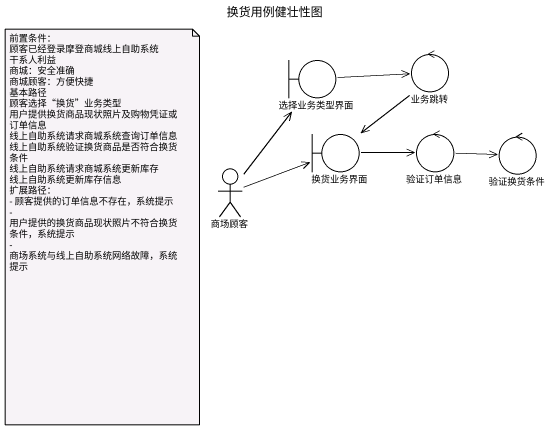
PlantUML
@startuml
title 换货用例健壮性图
boundary 选择业务类型界面
control 业务跳转
boundary 换货业务界面
control 验证订单信息
control 验证换货条件
actor 商场顾客
选择业务类型界面 -right-> 业务跳转
业务跳转 --> 换货业务界面
换货业务界面 -right-> 验证订单信息
验证订单信息 -right-> 验证换货条件
商场顾客 -up-> 选择业务类型界面
商场顾客 -right-> 换货业务界面
note as N1
  前置条件：
  顾客已经登录摩登商城线上自助系统
  干系人利益
  商城：安全准确
  商城顾客：方便快捷
  基本路径
  顾客选择“换货”业务类型
  用户提供换货商品现状照片及购物凭证或订单信息
  线上自助系统请求商城系统查询订单信息
  线上自助系统验证换货商品是否符合换货条件
  线上自助系统请求商城系统更新库存
  线上自助系统更新库存信息
  扩展路径：
  - 顾客提供的订单信息不存在，系统提示
  - 用户提供的换货商品现状照片不符合换货条件，系统提示
  - 商场系统与线上自助系统网络故障，系统提示
end note
@enduml
